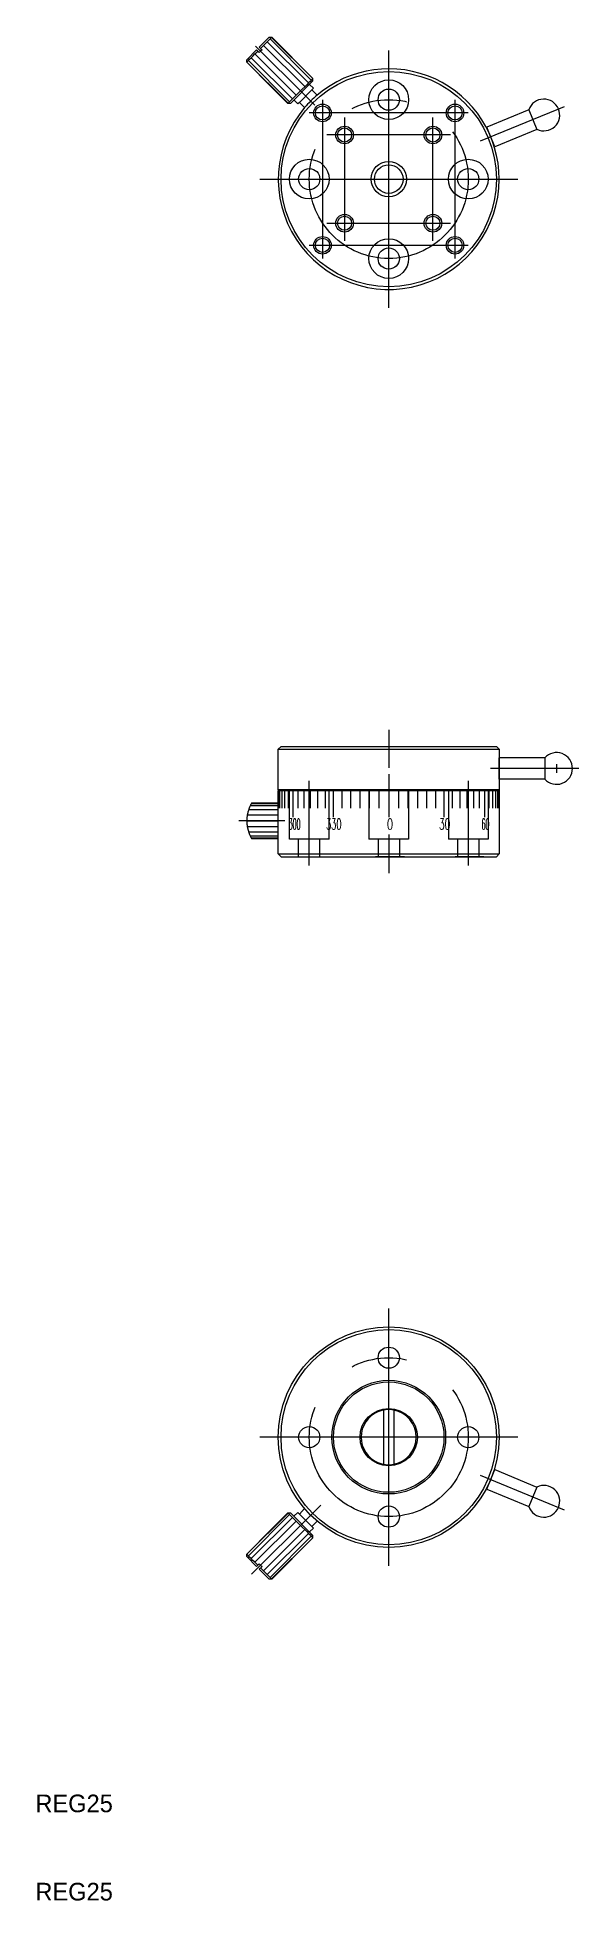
# Model space of a CAD drawing. Extents: x 10 to 71, y 10 to 221.
import ezdxf

# ---------------------------------------------------------------- set-up
doc = ezdxf.new("R2010")
doc.units = 0
doc.linetypes.add('CENTER', pattern=[50.8, 31.75, -6.35, 6.35, -6.35])
doc.linetypes.add('DASHED', pattern=[19.05, 12.7, -6.35])
doc.layers.get('0').update_dxf_attribs({"linetype": 'CONTINUOUS'})
doc.layers.add('CENTER', color=1, linetype='CENTER')
doc.styles.add('CONVERTER_3', font='txt.shx', dxfattribs={"width": 0.64125})
doc.styles.add('CONVERTER_4', font='txt.shx', dxfattribs={"width": 0.585})
doc.styles.add('CONVERTER_5', font='txt.shx', dxfattribs={"width": 0.3375})
doc.styles.add('CONVERTER_6', font='txt.shx', dxfattribs={"width": 0.54})

# ---------------------------------------------------------------- blocks, each defined once
blk = doc.blocks.new('*U11')
at = {"color": 7, "linetype": 'CONTINUOUS', "style": 'CONVERTER_3', "width": 0.64125}
blk.add_text('0', height=1.25, dxfattribs=at).set_placement((49.8, 131.34))
blk = doc.blocks.new('*U12')
at = {"color": 7, "linetype": 'CONTINUOUS', "style": 'CONVERTER_4', "width": 0.585}
blk.add_text('30', height=1.25, dxfattribs=at).set_placement((55.7, 131.34))
blk = doc.blocks.new('*U13')
at = {"color": 7, "linetype": 'CONTINUOUS', "style": 'CONVERTER_5', "width": 0.3375}
blk.add_text('60', height=1.25, dxfattribs=at).set_placement((60.51, 131.34))
blk = doc.blocks.new('*U14')
at = {"color": 7, "linetype": 'CONTINUOUS', "style": 'CONVERTER_6', "width": 0.54}
blk.add_text('330', height=1.25, dxfattribs=at).set_placement((42.91, 131.34))
blk = doc.blocks.new('*U15')
at = {"color": 7, "linetype": 'CONTINUOUS', "style": 'CONVERTER_5', "width": 0.3375}
blk.add_text('300', height=1.25, dxfattribs=at).set_placement((38.68, 131.34))

msp = doc.modelspace()

# ---------------------------------------------------------------- linework, layer by layer
at = {"color": 7, "linetype": 'CONTINUOUS'}
for p, q in [((35.04, 219.7), (33.92, 218.58)), ((35.35, 219.39), (35.04, 219.7)), ((36.47, 221.12), (35.35, 220.01)), ((35.35, 220.01), (35.49, 219.86)), ((35.49, 219.86), (36.75, 221.12)), ((35.49, 219.86), (35.66, 219.7)), ((35.66, 219.7), (35.5, 219.54)), ((36.47, 221.12), (36.75, 221.12)), ((36.67, 221.04), (36.73, 221.1)), ((36.73, 221.1), (36.75, 221.12)), ((41.42, 216.46), (36.75, 221.12)), ((38.16, 219.71), (41.42, 216.46)), ((41.42, 216.46), (38.16, 219.71)), ((33.92, 218.3), (33.92, 218.58)), ((33.92, 218.3), (33.94, 218.32)), ((33.92, 218.3), (38.59, 213.63)), ((33.94, 218.32), (34.01, 218.38)), ((34.01, 218.38), (34.11, 218.48)), ((34.11, 218.48), (34.25, 218.63)), ((34.25, 218.63), (34.43, 218.8)), ((34.43, 218.8), (34.63, 219)), ((34.63, 219), (34.85, 219.23)), ((34.85, 219.23), (35.09, 219.46)), ((35.09, 219.46), (35.18, 219.55)), ((35.5, 219.54), (35.35, 219.39)), ((35.34, 216.88), (38.59, 213.63)), ((41.42, 216.17), (38.87, 213.63)), ((40.71, 215.75), (40, 215.04)), ((40.91, 215.95), (40.71, 215.75)), ((41.09, 216.13), (40.91, 215.95)), ((41.03, 215.79), (41.47, 215.34)), ((41.23, 216.27), (41.09, 216.13)), ((41.33, 216.37), (41.23, 216.27)), ((41.4, 216.44), (41.33, 216.37)), ((41.42, 216.46), (41.4, 216.44)), ((41.42, 216.17), (41.42, 216.46)), ((40, 215.04), (38.59, 213.63)), ((38.87, 213.63), (38.59, 213.63)), ((39.7, 213.58), (39.26, 214.02)), ((39.7, 213.58), (39.26, 214.02)), ((39.88, 213.75), (39.7, 213.58)), ((41.29, 215.17), (39.88, 213.75)), ((40.48, 213.15), (39.88, 213.75)), ((41.47, 215.34), (41.29, 215.17)), ((41.9, 214.56), (41.29, 215.17)), ((65.85, 212.91), (61.09, 210.94)), ((65.85, 212.91), (66.77, 210.69)), ((61.17, 210.75), (61.09, 210.94)), ((61.93, 208.91), (61.17, 210.75)), ((66.77, 210.69), (62.01, 208.72)), ((62.01, 208.72), (61.93, 208.91)), ((37.5, 140.46), (62.5, 140.46)), ((37.5, 135.86), (37.5, 140.46)), ((37.81, 140.77), (47.66, 140.77)), ((47.66, 140.77), (62.19, 140.77)), ((62.5, 140.46), (62.5, 133.77)), ((62.5, 139.27), (62.5, 139.47)), ((67.66, 139.47), (62.5, 139.47)), ((67.66, 139.47), (67.66, 137.07)), ((50, 137.61), (50, 135.86)), ((62.5, 137.27), (62.5, 139.27)), ((62.5, 138.9), (62.5, 137.34)), ((62.5, 138.9), (62.5, 137.34)), ((62.5, 137.34), (62.5, 135.86)), ((62.5, 137.34), (62.5, 135.86)), ((62.5, 137.07), (62.5, 137.27)), ((50, 135.86), (37.5, 135.86)), ((50, 135.86), (37.5, 135.86)), ((37.5, 135.77), (50, 135.77)), ((37.5, 135.77), (37.55, 135.77)), ((37.5, 128.59), (37.5, 135.77)), ((37.55, 135.77), (37.69, 135.77)), ((37.69, 135.77), (37.93, 135.77)), ((37.93, 135.77), (38.25, 135.77)), ((38.25, 135.77), (38.67, 135.77)), ((38.67, 135.77), (39.17, 135.77)), ((39.17, 135.77), (39.76, 135.77)), ((39.76, 135.77), (40.42, 135.77)), ((40.42, 135.77), (41.16, 135.77)), ((41.16, 135.77), (41.97, 135.77)), ((41.67, 135.77), (41.67, 135.86)), ((41.97, 135.77), (42.83, 135.77)), ((42.83, 135.77), (43.75, 135.77)), ((43.75, 135.77), (44.72, 135.77)), ((44.72, 135.77), (45.72, 135.77)), ((45.72, 135.77), (46.76, 135.77)), ((46.76, 135.77), (47.83, 135.77)), ((47.83, 135.77), (48.91, 135.77)), ((62.5, 135.86), (50, 135.86)), ((50, 135.77), (51.09, 135.77)), ((51.09, 135.77), (52.17, 135.77)), ((52.17, 135.77), (53.24, 135.77)), ((53.24, 135.77), (54.28, 135.77)), ((54.28, 135.77), (55.28, 135.77)), ((55.28, 135.77), (56.25, 135.77)), ((56.25, 135.77), (57.17, 135.77)), ((57.17, 135.77), (58.03, 135.77)), ((58.03, 135.77), (58.84, 135.77)), ((58.33, 135.86), (58.33, 135.77)), ((58.84, 135.77), (59.58, 135.77)), ((59.58, 135.77), (60.24, 135.77)), ((60.24, 135.77), (60.83, 135.77)), ((60.83, 135.77), (61.33, 135.77)), ((60.83, 135.77), (61.33, 135.77)), ((61.33, 135.77), (61.75, 135.77)), ((61.33, 135.77), (61.75, 135.77)), ((61.75, 135.77), (62.07, 135.77)), ((61.75, 135.77), (62.07, 135.77)), ((62.07, 135.77), (62.31, 135.77)), ((62.07, 135.77), (62.31, 135.77)), ((62.31, 135.77), (62.45, 135.77)), ((62.31, 135.77), (62.45, 135.77)), ((62.45, 135.77), (62.5, 135.77)), ((62.45, 135.77), (62.5, 135.77)), ((67.66, 137.07), (62.5, 137.07)), ((34.14, 133.62), (37.5, 133.62)), ((34.33, 134.07), (37.5, 134.07)), ((34.45, 134.31), (37.5, 134.31)), ((37.5, 134.34), (34.47, 134.34)), ((37.5, 134.31), (37.5, 134.34)), ((37.5, 134.21), (37.5, 134.31)), ((37.5, 134.2), (37.5, 134.21)), ((37.5, 134.15), (37.5, 134.2)), ((37.5, 134.07), (37.5, 134.15)), ((37.5, 134.03), (37.5, 134.07)), ((37.5, 133.87), (37.5, 134.03)), ((37.5, 133.62), (37.5, 133.77)), ((37.5, 133.62), (37.5, 133.77)), ((37.5, 133.62), (37.5, 133.77)), ((37.5, 133.34), (37.5, 133.62)), ((37.5, 133.34), (37.5, 133.62)), ((37.5, 133.34), (37.5, 133.62)), ((37.5, 133.02), (37.5, 133.34)), ((37.5, 133.02), (37.5, 133.34)), ((37.5, 133.02), (37.5, 133.34)), ((62.5, 133.77), (62.5, 132.77)), ((33.93, 132.34), (37.5, 132.34)), ((33.99, 133.02), (37.5, 133.02)), ((37.5, 131.65), (33.99, 131.65)), ((37.5, 131.05), (34.14, 131.05)), ((37.5, 132.77), (37.5, 133.02)), ((37.5, 132.77), (37.5, 133.02)), ((37.5, 132.77), (37.5, 133.02)), ((37.5, 132.68), (37.5, 132.77)), ((37.5, 132.34), (37.5, 132.68)), ((37.5, 130.59), (37.5, 132.34)), ((37.5, 131.9), (37.5, 131.99)), ((37.5, 131.65), (37.5, 131.9)), ((37.5, 131.65), (37.5, 131.9)), ((37.5, 131.65), (37.5, 131.9)), ((37.5, 131.34), (37.5, 131.65)), ((37.5, 131.34), (37.5, 131.65)), ((37.5, 131.34), (37.5, 131.65)), ((37.5, 131.05), (37.5, 131.34)), ((37.5, 131.05), (37.5, 131.34)), ((37.5, 131.05), (37.5, 131.34)), ((37.5, 130.9), (37.5, 131.05)), ((37.5, 130.9), (37.5, 131.05)), ((37.5, 130.9), (37.5, 131.05)), ((62.5, 132.77), (62.5, 128.59)), ((37.5, 130.6), (34.33, 130.6)), ((37.5, 130.37), (34.45, 130.37)), ((37.5, 130.34), (34.47, 130.34)), ((34.47, 130.34), (37.5, 130.34)), ((37.5, 130.8), (37.5, 130.9)), ((37.5, 130.64), (37.5, 130.8)), ((37.5, 130.6), (37.5, 130.64)), ((37.5, 130.59), (37.5, 130.6)), ((37.5, 130.34), (37.5, 130.59)), ((37.5, 130.52), (37.5, 130.59)), ((37.5, 130.47), (37.5, 130.52)), ((37.5, 130.46), (37.5, 130.47)), ((37.5, 130.37), (37.5, 130.46)), ((37.5, 130.34), (37.5, 130.37)), ((37.5, 128.59), (50, 128.59)), ((37.81, 128.27), (37.5, 128.59)), ((37.81, 128.27), (48.59, 128.27)), ((48.8, 128.27), (48.5, 128.27)), ((48.59, 128.27), (62.19, 128.27)), ((51.2, 128.27), (48.8, 128.27)), ((51.78, 128.27), (48.97, 128.27)), ((50, 128.59), (62.5, 128.59)), ((57.8, 128.27), (57.5, 128.27)), ((60.2, 128.27), (57.8, 128.27)), ((57.97, 128.27), (60.78, 128.27)), ((60.78, 128.27), (57.97, 128.27)), ((62.19, 128.27), (62.5, 128.59)), ((49.44, 59.43), (49.44, 65.57)), ((50.56, 65.57), (50.56, 59.43)), ((61.17, 56.79), (61.93, 58.64)), ((61.93, 58.64), (62.01, 58.83)), ((62.01, 58.83), (66.77, 56.85)), ((61.09, 56.61), (61.17, 56.79)), ((61.09, 56.61), (65.85, 54.63)), ((66.77, 56.85), (65.85, 54.63)), ((38.59, 53.92), (33.92, 49.25)), ((38.59, 53.92), (35.34, 50.66)), ((38.59, 53.92), (38.87, 53.92)), ((38.59, 53.92), (40, 52.5)), ((38.87, 53.92), (41.42, 51.37)), ((39.26, 53.53), (39.7, 53.97)), ((39.26, 53.53), (39.7, 53.97)), ((39.7, 53.97), (41.47, 52.2)), ((39.88, 53.79), (40.48, 54.4)), ((41.29, 52.38), (41.9, 52.98)), ((36.75, 46.42), (41.42, 51.09)), ((41.42, 51.09), (38.16, 47.84)), ((38.16, 47.84), (41.42, 51.09)), ((40, 52.5), (40.71, 51.8)), ((40.71, 51.8), (40.91, 51.59)), ((40.91, 51.59), (41.09, 51.42)), ((41.47, 52.2), (41.03, 51.76)), ((41.09, 51.42), (41.23, 51.28)), ((41.23, 51.28), (41.33, 51.17)), ((41.33, 51.17), (41.4, 51.11)), ((41.4, 51.11), (41.42, 51.09)), ((41.42, 51.09), (41.42, 51.37)), ((33.94, 49.23), (33.92, 49.25)), ((33.92, 48.97), (33.92, 49.25)), ((33.92, 48.97), (35.04, 47.85)), ((34.01, 49.17), (33.94, 49.23)), ((34.11, 49.06), (34.01, 49.17)), ((34.25, 48.92), (34.11, 49.06)), ((34.43, 48.75), (34.25, 48.92)), ((34.63, 48.54), (34.43, 48.75)), ((34.85, 48.32), (34.63, 48.54)), ((35.09, 48.08), (34.85, 48.32)), ((35.04, 47.85), (35.35, 48.16)), ((35.18, 47.99), (35.09, 48.08)), ((35.35, 48.16), (35.5, 48)), ((35.66, 47.85), (35.35, 47.54)), ((35.35, 47.54), (36.47, 46.42)), ((36.75, 46.42), (35.49, 47.68)), ((35.5, 48), (35.66, 47.85)), ((36.42, 46.75), (36.25, 46.93)), ((36.56, 46.61), (36.42, 46.75)), ((36.67, 46.51), (36.56, 46.61)), ((36.73, 46.44), (36.67, 46.51)), ((36.75, 46.42), (36.47, 46.42)), ((36.75, 46.42), (36.73, 46.44))]:
    msp.add_line(p, q, dxfattribs=at)
at = {"color": 3, "linetype": 'CONTINUOUS'}
for p, q in [((40.49, 215.53), (35.82, 220.19)), ((40.91, 215.95), (36.25, 220.62)), ((41.23, 216.27), (36.56, 220.93)), ((41.4, 216.44), (36.73, 221.1)), ((33.94, 218.32), (38.61, 213.65)), ((34.11, 218.48), (38.78, 213.82)), ((34.43, 218.8), (39.09, 214.13)), ((34.85, 219.23), (39.52, 214.56)), ((35.5, 219.54), (40, 215.04)), ((37.55, 133.77), (37.55, 135.77)), ((37.69, 133.77), (37.69, 135.77)), ((37.93, 133.77), (37.93, 135.77)), ((38.25, 133.77), (38.25, 135.77)), ((38.67, 133.77), (38.67, 135.77)), ((39.17, 132.77), (39.17, 135.77)), ((39.76, 133.77), (39.76, 135.77)), ((40.42, 133.77), (40.42, 135.77)), ((41.16, 133.77), (41.16, 135.77)), ((41.97, 133.77), (41.97, 135.77)), ((42.83, 133.77), (42.83, 135.77)), ((43.75, 132.77), (43.75, 135.77)), ((44.72, 133.77), (44.72, 135.77)), ((45.72, 133.77), (45.72, 135.77)), ((46.76, 133.77), (46.76, 135.77)), ((47.83, 133.77), (47.83, 135.77)), ((48.91, 133.77), (48.91, 135.77)), ((50, 135.77), (50, 132.77)), ((51.09, 135.77), (51.09, 133.77)), ((52.17, 135.77), (52.17, 133.77)), ((53.24, 135.77), (53.24, 133.77)), ((54.28, 135.77), (54.28, 133.77)), ((55.28, 135.77), (55.28, 133.77)), ((56.25, 135.77), (56.25, 132.77)), ((57.17, 135.77), (57.17, 133.77)), ((58.03, 135.77), (58.03, 133.77)), ((58.84, 135.77), (58.84, 133.77)), ((59.58, 135.77), (59.58, 133.77)), ((60.24, 135.77), (60.24, 133.77)), ((60.83, 135.77), (60.83, 132.77)), ((61.33, 135.77), (61.33, 133.77)), ((61.75, 135.77), (61.75, 133.77)), ((62.07, 135.77), (62.07, 133.77)), ((62.31, 135.77), (62.31, 133.77)), ((62.45, 135.77), (62.45, 133.77)), ((38.61, 53.9), (33.94, 49.23)), ((38.78, 53.73), (34.11, 49.06)), ((39.09, 53.41), (34.43, 48.75)), ((39.52, 52.99), (34.85, 48.32)), ((40, 52.5), (35.5, 48)), ((35.82, 47.35), (40.49, 52.02)), ((36.25, 46.93), (40.91, 51.59)), ((36.56, 46.61), (41.23, 51.28)), ((36.73, 46.44), (41.4, 51.11))]:
    msp.add_line(p, q, dxfattribs=at)
at = {"color": 3, "linetype": 'DASHED'}
for p, q in [((38.75, 130.27), (38.75, 135.77)), ((43.25, 130.27), (43.25, 135.77)), ((47.75, 135.77), (47.75, 130.27)), ((52.25, 135.77), (52.25, 130.27)), ((56.75, 135.77), (56.75, 130.27)), ((61.25, 135.77), (61.25, 130.27)), ((43.25, 130.27), (38.75, 130.27)), ((39.8, 128.27), (39.8, 130.27)), ((42.2, 128.27), (42.2, 130.27)), ((48.8, 130.27), (47.75, 130.27)), ((48.8, 130.27), (48.8, 128.27)), ((51.2, 130.27), (48.8, 130.27)), ((52.25, 130.27), (51.2, 130.27)), ((51.2, 130.27), (51.2, 128.27)), ((57.8, 130.27), (56.75, 130.27)), ((60.2, 130.27), (57.8, 130.27)), ((57.8, 130.27), (57.8, 128.27)), ((60.2, 130.27), (60.2, 128.27)), ((61.25, 130.27), (60.2, 130.27))]:
    msp.add_line(p, q, dxfattribs=at)
at = {"color": 7, "linetype": 'CONTINUOUS'}
for centre, radius in [((50, 205.05), 12.19), ((50, 214.05), 2.25), ((42.5, 212.55), 0.8), ((50, 214.05), 1.2), ((57.5, 212.55), 0.8), ((45, 210.05), 0.8), ((55, 210.05), 0.8), ((41, 205.05), 2.25), ((59, 205.05), 2.25), ((41, 205.05), 1.2), ((50, 205.05), 1.62), ((59, 205.05), 1.2), ((45, 200.05), 0.8), ((55, 200.05), 0.8), ((42.5, 197.55), 0.8), ((50, 196.05), 2.25), ((50, 196.05), 1.2), ((57.5, 197.55), 0.8), ((50, 62.5), 12.5), ((50, 62.5), 12.19), ((50, 71.5), 1.2), ((50, 62.5), 6.44), ((50, 62.5), 6.25), ((50, 62.5), 3.25), ((41, 62.5), 1.2), ((59, 62.5), 1.2), ((50, 53.5), 1.2)]:
    msp.add_circle(centre, radius, dxfattribs=at)
at = {"color": 3, "linetype": 'CONTINUOUS'}
for centre, radius in [((42.5, 212.55), 1), ((57.5, 212.55), 1), ((45, 210.05), 1), ((55, 210.05), 1), ((50, 205.05), 2), ((45, 200.05), 1), ((55, 200.05), 1), ((42.5, 197.55), 1), ((57.5, 197.55), 1)]:
    msp.add_circle(centre, radius, dxfattribs=at)
at = {"color": 7, "linetype": 'CONTINUOUS'}
for centre, radius, start, end in [((50, 205.05), 12.5, 0, 130.4114), ((50, 205.05), 12.5, 130.4114, 139.5886), ((67.55, 212.32), 1.8, 244.3103, 160.6897), ((50, 205.05), 12.5, 139.5886, 0), ((69, 138.27), 1.8, 221.8103, 138.1897), ((37.89, 132.34), 3.96, 168.4674, 170.062), ((37.89, 132.34), 3.96, 165.3864, 168.4674), ((37.89, 132.34), 3.96, 164.2561, 165.3864), ((37.89, 132.34), 3.96, 161.0738, 164.2561), ((37.89, 132.34), 3.96, 160.4575, 161.0738), ((37.89, 132.34), 3.96, 157.2603, 160.4575), ((37.89, 132.34), 3.96, 154.6124, 157.2004), ((37.89, 132.34), 3.96, 157.2004, 157.2603), ((37.89, 132.34), 3.96, 152.81, 154.6124), ((37.89, 132.34), 3.96, 151.8838, 152.81), ((37.89, 132.34), 3.96, 151.8838, 152.81), ((37.89, 132.34), 3.96, 149.6952, 151.8838), ((37.89, 132.34), 3.96, 151.7668, 151.8838), ((37.89, 132.34), 3.96, 174.9731, 177.637), ((37.89, 132.34), 3.96, 177.637, 180), ((37.89, 132.34), 3.96, 180, 182.363), ((37.89, 132.34), 3.96, 182.363, 187.0328), ((37.89, 132.34), 3.96, 172.9672, 174.9731), ((37.89, 132.34), 3.96, 185.0269, 187.0328), ((37.89, 132.34), 3.96, 170.062, 172.9672), ((37.89, 132.34), 3.96, 187.0328, 191.5326), ((37.89, 132.34), 3.96, 187.0328, 189.938), ((37.89, 132.34), 3.96, 189.938, 191.5326), ((37.89, 132.34), 3.96, 191.5326, 195.7439), ((37.89, 132.34), 3.96, 191.5326, 194.6136), ((37.89, 132.34), 3.96, 194.6136, 195.7439), ((37.89, 132.34), 3.96, 195.7439, 199.5425), ((37.89, 132.34), 3.96, 195.7439, 198.9262), ((37.89, 132.34), 3.96, 198.9262, 199.5425), ((37.89, 132.34), 3.96, 199.5425, 202.7996), ((37.89, 132.34), 3.96, 199.5425, 202.7397), ((37.89, 132.34), 3.96, 202.7996, 205.3876), ((37.89, 132.34), 3.96, 202.7397, 202.7996), ((37.89, 132.34), 3.96, 202.7996, 205.3876), ((37.89, 132.34), 3.96, 205.3876, 210.3048), ((37.89, 132.34), 3.96, 205.3876, 207.19), ((37.89, 132.34), 3.96, 207.19, 208.1162), ((37.89, 132.34), 3.96, 207.19, 208.1162), ((37.89, 132.34), 3.96, 207.19, 208.1162), ((37.89, 132.34), 3.96, 208.1162, 208.2332), ((37.89, 132.34), 3.96, 208.1162, 210.3048), ((37.89, 132.34), 3.96, 208.1162, 208.2332), ((50, 62.5), 3.12, 79.6302, 280.3698), ((50, 62.5), 3.12, 0, 79.6302), ((50, 62.5), 3.12, 280.3698, 0), ((67.55, 55.23), 1.8, 199.3103, 115.6897)]:
    msp.add_arc(centre, radius, start, end, dxfattribs=at)
at = {"layer": 'CENTER', "color": 1, "linetype": 'CENTER'}
for p, q in [((35.5, 219.54), (34.93, 220.11)), ((50, 190.46), (50, 219.63)), ((40, 215.04), (35.5, 219.54)), ((41.63, 213.42), (40, 215.04)), ((42.5, 214.05), (42.5, 196.05)), ((57.5, 196.05), (57.5, 214.05)), ((69.84, 213.26), (60.36, 209.34)), ((59, 212.55), (41, 212.55)), ((43.5, 212.55), (43.3, 212.55)), ((45, 212.05), (45, 198.05)), ((55, 198.05), (55, 212.05)), ((58.5, 212.55), (58.3, 212.55)), ((57, 210.05), (43, 210.05)), ((45, 211.05), (45, 210.85)), ((56, 210.05), (55.8, 210.05)), ((35.39, 205.05), (64.61, 205.05)), ((43, 200.05), (57, 200.05)), ((44, 200.05), (44.2, 200.05)), ((55, 199.05), (55, 199.25)), ((41, 197.55), (59, 197.55)), ((50, 142.65), (50, 138.36)), ((37.5, 140.46), (37.81, 140.77)), ((62.5, 140.46), (62.19, 140.77)), ((50, 137.61), (50, 135.86)), ((70.8, 138.27), (61.5, 138.27)), ((69, 138.77), (69, 137.77)), ((71.5, 138.27), (70.8, 138.27)), ((41, 127.27), (41, 136.86)), ((50, 135.86), (50, 135.77)), ((59, 136.86), (59, 127.27)), ((33.93, 132.34), (33.02, 132.34)), ((37.5, 132.34), (33.93, 132.34)), ((38.22, 132.34), (37.5, 132.34)), ((50, 130.77), (50, 126.4)), ((50, 71.5), (50, 77.08)), ((50, 53.5), (50, 71.5)), ((41, 62.5), (35.39, 62.5)), ((53.12, 62.5), (41, 62.5)), ((53.25, 62.5), (53.12, 62.5)), ((56.25, 62.5), (53.25, 62.5)), ((56.44, 62.5), (56.25, 62.5)), ((59, 62.5), (56.44, 62.5)), ((62.5, 62.5), (59, 62.5)), ((64.61, 62.5), (62.5, 62.5)), ((60.36, 58.21), (69.84, 54.28)), ((40, 52.5), (42.31, 54.81)), ((50, 47.92), (50, 53.5)), ((35.5, 48), (40, 52.5)), ((34.46, 46.96), (35.5, 48))]:
    msp.add_line(p, q, dxfattribs=at)
for centre in [(50, 205.05), (50, 62.5)]:
    msp.add_circle(centre, 9, dxfattribs=at)

# ---------------------------------------------------------------- block references
at = {"color": 7, "linetype": 'CONTINUOUS'}
for name in ['*U15', '*U14', '*U11', '*U12', '*U13']:
    msp.add_blockref(name, (0, 0), dxfattribs=at)

# ---------------------------------------------------------------- texts
for p in [(10, 20), (10, 10)]:
    msp.add_text('REG25', height=2, dxfattribs=at).set_placement(p)

doc.saveas('drawing.dxf')
